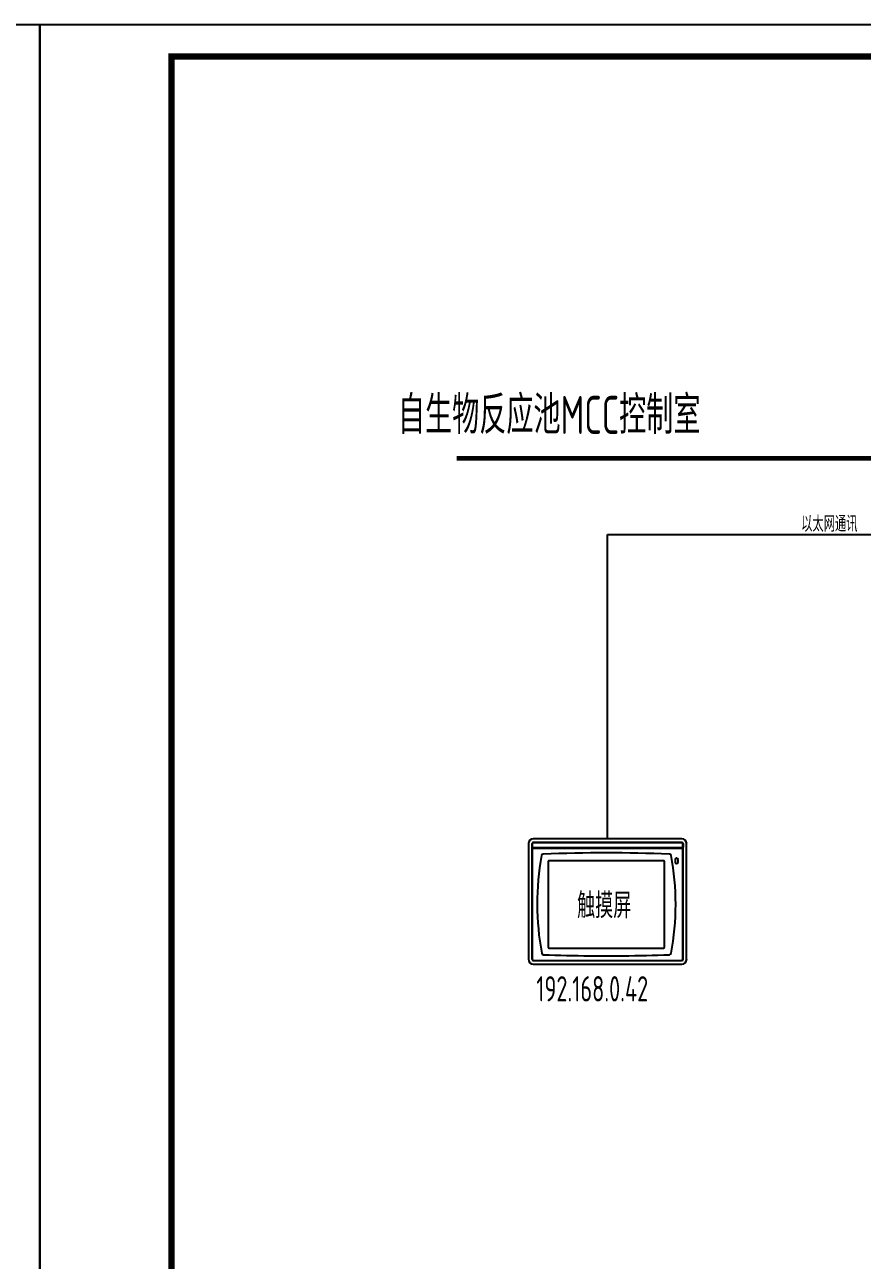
# Model space of a CAD drawing. Header units: millimetres. Extents: x 30557 to 235556, y -116603 to -73383.
# Drawn here: x 122249 to 123570, y -75332 to -73383 of the extents above; entities that cross this region are included whole.
import ezdxf

# ---------------------------------------------------------------- set-up
doc = ezdxf.new("R2010")
doc.units = ezdxf.units.MM
doc.layers.add('1', color=3, linetype='Continuous')
doc.layers.add('DRAW', color=7, linetype='Continuous')
doc.styles.add('supcon', font='sceie.shx', dxfattribs={"width": 0.75, "height": 40, "bigfont": 'sceic.shx'})

# ---------------------------------------------------------------- blocks, each defined once
blk = doc.blocks.new('supcon图框')
at = {"linetype": 'Continuous'}
for p, q in [((6145.7, 4361.7), (1987.7, 4361.7)), ((1987.7, 4361.7), (1987.7, 1421.7)), ((6145.7, 1421.7), (6145.7, 4361.7))]:
    blk.add_line(p, q, dxfattribs=at)
at = {"linetype": 'Continuous', "const_width": 10}
blk.add_lwpolyline([(2195.7, 4311.7), (6095.7, 4311.7), (6095.7, 1471.7), (2195.7, 1471.7)], close=True, dxfattribs=at)
blk = doc.blocks.new('触摸屏')
at = {"color": 7, "linetype": 'Continuous'}
for p, q in [((-9021.7, 878.8), (-9217, 878.8)), ((-9223.3, 872.5), (-9223.3, 720.4)), ((-9218.6, 720.4), (-9218.6, 872.5)), ((-9218.6, 872.5), (-9218.6, 867.7)), ((-9218.6, 865.8), (-9218.6, 720.4)), ((-9218.4, 872.5), (-9218.4, 867.7)), ((-9218.4, 865.8), (-9218.4, 720.4)), ((-9218, 867.3), (-9020.7, 867.3)), ((-9020.7, 867.1), (-9218, 867.1)), ((-9020.7, 867.1), (-9218, 867.1)), ((-9218, 866.4), (-9020.7, 866.4)), ((-9218, 866.4), (-9020.7, 866.4)), ((-9020.7, 866.2), (-9218, 866.2)), ((-9217, 874.1), (-9021.7, 874.1)), ((-9021.7, 874.1), (-9217, 874.1)), ((-9021.7, 873.9), (-9217, 873.9)), ((-9020.3, 867.7), (-9020.3, 872.5)), ((-9020.3, 720.4), (-9020.3, 865.8)), ((-9020.1, 872.5), (-9020.1, 867.7)), ((-9020.1, 720.4), (-9020.1, 872.5)), ((-9020.1, 720.4), (-9020.1, 865.8)), ((-9015.4, 720.4), (-9015.4, 872.5)), ((-9197.3, 848.8), (-9197.3, 736.4)), ((-9045.7, 850), (-9196.1, 850)), ((-9044.5, 736.4), (-9044.5, 848.8)), ((-9196.1, 735.2), (-9045.7, 735.2)), ((-9217, 719), (-9021.7, 719)), ((-9217, 718.8), (-9021.7, 718.8)), ((-9217, 718.8), (-9021.7, 718.8)), ((-9142.9, 725), (-9098.8, 725)), ((-9217, 714.1), (-9021.7, 714.1))]:
    blk.add_line(p, q, dxfattribs=at)
at = {"color": 4, "linetype": 'Continuous'}
for p, q in [((-9030.5, 851.7), (-9030.5, 848.2)), ((-9026.7, 848.2), (-9026.7, 851.7))]:
    blk.add_line(p, q, dxfattribs=at)
at = {"color": 7, "linetype": 'Continuous'}
for centre, radius, start, end in [((-9217, 872.5), 6.35, 90, 180), ((-9021.7, 872.5), 6.35, 0, 90), ((-9217, 872.5), 1.65, 90, 180), ((-9217, 872.5), 1.65, 90, 180), ((-9218, 867.7), 0.635, 180, 270), ((-9218, 867.7), 0.632, 180, 270), ((-9218, 865.8), 0.629, 90, 180), ((-9218, 865.8), 0.635, 90, 180), ((-9217, 872.5), 1.4, 90, 180), ((-9218, 867.7), 0.381, 180, 270), ((-9218, 865.8), 0.381, 90, 180), ((-9021.7, 872.5), 1.65, 0, 90), ((-9021.7, 872.5), 1.65, 0, 90), ((-9021.7, 872.5), 1.4, 0, 90), ((-9020.7, 867.7), 0.381, 270, 0), ((-9020.7, 867.7), 0.632, 270, 0), ((-9020.7, 867.7), 0.635, 270, 0), ((-9020.7, 865.8), 0.635, 0, 90), ((-9020.7, 865.8), 0.629, 0, 90), ((-9020.7, 865.8), 0.381, 0, 90), ((-8856.3, 793.4), 355.6, 169.7483, 190.5371), ((-9203.9, 856.3), 2.41, 92.1426, 169.7483), ((-9120.9, -1362.3), 2222.5, 87.8605, 92.1426), ((-9196.1, 848.8), 1.18, 90, 180), ((-9045.7, 848.8), 1.18, 0, 90), ((-9038, 856.3), 2.41, 10.3941, 87.8605), ((-9385.4, 792.6), 355.6, 349.6059, 10.3941), ((-9196.1, 736.4), 1.18, 180, 270), ((-9045.7, 736.4), 1.18, 270, 0), ((-9217, 720.4), 6.35, 180, 270), ((-9217, 720.4), 1.64, 180, 270), ((-9217, 720.4), 1.65, 180, 270), ((-9217, 720.4), 1.4, 180, 270), ((-9203.6, 728.8), 2.41, 190.5371, 267.8656), ((-9120.9, 2947.4), 2222.5, 267.8656, 269.4319), ((-9120.9, 2947.4), 2222.5, 270.5681, 272.1395), ((-9038, 728.8), 2.41, 272.1395, 349.6059), ((-9021.7, 720.4), 1.4, 270, 0), ((-9021.7, 720.4), 6.35, 270, 0), ((-9021.7, 720.4), 1.64, 270, 0), ((-9021.7, 720.4), 1.65, 270, 0)]:
    blk.add_arc(centre, radius, start, end, dxfattribs=at)
at = {"color": 4, "linetype": 'Continuous'}
for centre, start, end in [((-9028.6, 851.7), 0, 180), ((-9028.6, 848.2), 180, 0)]:
    blk.add_arc(centre, 1.91, start, end, dxfattribs=at)

msp = doc.modelspace()

# ---------------------------------------------------------------- linework, layer by layer
at = {"color": 3}
for p, q in [((123168.4, -74666.9), (123168.4, -74187.1)), ((123168.4, -74187.1), (123687.1, -74187.1))]:
    msp.add_line(p, q, dxfattribs=at)
at = {"color": 30}
msp.add_lwpolyline([(123684.9, -74066.7, 7.5, 7.5, 0), (122930.3, -74066.7, 0, 0, 0)], format="xyseb", dxfattribs=at)

# ---------------------------------------------------------------- block references
for p in [(116126.9, -77744.7), (120284.9, -77744.7)]:
    msp.add_blockref('supcon图框', p)
at = {"color": 252, "xscale": 1.2, "yscale": 1.2, "zscale": 1.2}
msp.add_blockref('触摸屏', (134111.6, -75721.5), dxfattribs=at)

# ---------------------------------------------------------------- texts
at = {"layer": '1', "color": 3, "style": 'supcon', "width": 0.75}
msp.add_text('自生物反应池MCC控制室', height=60, dxfattribs=at).set_placement((122837.7, -74028.4, -1631.2))
at = {"layer": 'DRAW', "color": 3, "linetype": 'Continuous', "style": 'supcon', "width": 0.75}
for s, height, p in [('以太网通讯', 25, (123473.7, -74182.7)), ('触摸屏', 40, (123120.3, -74792.2))]:
    msp.add_text(s, height=height, dxfattribs=at).set_placement(p)
at = {"layer": 'DRAW', "color": 1, "linetype": 'Continuous', "style": 'supcon', "width": 0.75}
msp.add_text('192.168.0.42', height=40, dxfattribs=at).set_placement((123056, -74923.6))

doc.saveas('drawing.dxf')
